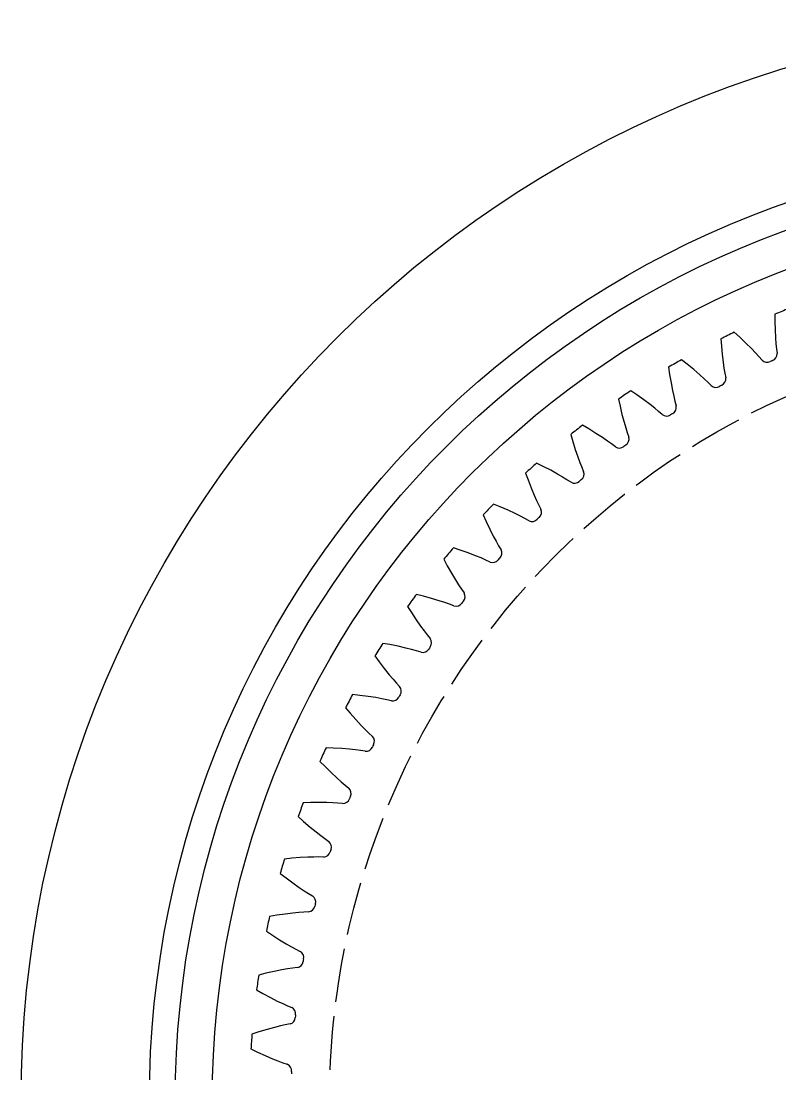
# Model space of a CAD drawing. Extents: x -3282 to 4846, y -1718 to 1845.
# Drawn here: x 4197.6 to 4320.6, y -788.5 to -617.9 of the extents above; entities that cross this region are included whole.
import ezdxf

# ---------------------------------------------------------------- set-up
doc = ezdxf.new("R2010")
doc.units = 0
doc.linetypes.add('DASHED', pattern=[11.05, 8.7, -2.35])
doc.linetypes.add('DOT', pattern=[2.2, 1.1, -1.1])
doc.layers.get('0').update_dxf_attribs({"linetype": 'CONTINUOUS'})
doc.layers.add('INVISIBLE', color=6, linetype='DOT')

msp = doc.modelspace()

# ---------------------------------------------------------------- linework, layer by layer
at = {"color": 1}
for p, q in [((4319.796519, -665.400623), (4319.795605, -666.588551)), ((4319.795605, -666.588551), (4319.828532, -667.952719)), ((4314.081339, -669.132706), (4313.197926, -668.338506)), ((4319.828532, -667.952719), (4319.893937, -669.220008)), ((4311.031548, -669.395119), (4311.113503, -670.580216)), ((4315.073103, -670.070004), (4314.081339, -669.132706)), ((4315.971093, -670.966567), (4315.073103, -670.070004)), ((4319.893937, -669.220008), (4319.967914, -670.184575)), ((4319.967913, -670.184572), (4320.048594, -671.005195)), ((4311.113503, -670.580216), (4311.241509, -671.938765)), ((4311.241509, -671.938765), (4311.395157, -673.198404)), ((4316.638409, -671.666966), (4315.971093, -670.966567)), ((4317.194263, -672.276026), (4316.638407, -671.666964)), ((4317.7027, -672.856503), (4317.194263, -672.276026)), ((4320.048594, -671.005195), (4320.139762, -671.771448)), ((4305.590628, -673.516781), (4304.653966, -672.78614)), ((4306.645359, -674.382614), (4305.590628, -673.516781)), ((4311.395157, -673.198404), (4311.536238, -674.155461)), ((4302.566571, -673.991297), (4302.730994, -675.167791)), ((4302.730994, -675.167791), (4302.953456, -676.514101)), ((4307.603702, -675.214353), (4306.645359, -674.382614)), ((4308.31825, -675.866495), (4307.603702, -675.214353)), ((4311.536237, -674.155459), (4311.673965, -674.968455)), ((4311.673965, -674.968455), (4311.818362, -675.726481)), ((4302.953456, -676.514101), (4303.194598, -677.759954)), ((4308.915236, -676.435298), (4308.318248, -675.866494)), ((4309.462927, -676.978894), (4308.915236, -676.435298)), ((4297.426417, -678.482459), (4296.44107, -677.818936)), ((4298.538976, -679.272608), (4297.426417, -678.482459)), ((4303.194598, -677.759954), (4303.402096, -678.704838)), ((4303.402095, -678.704836), (4303.596199, -679.506244)), ((4294.442828, -679.166767), (4294.688918, -680.328925)), ((4294.688918, -680.328925), (4295.004752, -681.656437)), ((4299.553004, -680.03547), (4298.538976, -679.272608)), ((4300.311302, -680.63618), (4299.553004, -680.03547)), ((4300.946512, -681.161953), (4300.3113, -680.636179)), ((4303.596199, -679.506244), (4303.793122, -680.252351)), ((4295.004752, -681.656437), (4295.332212, -682.882434)), ((4301.530788, -681.666021), (4300.946512, -681.161953)), ((4289.628482, -684.005547), (4288.59925, -683.412375)), ((4290.793449, -684.716164), (4289.628482, -684.005547)), ((4295.332212, -682.882434), (4295.605117, -683.810543)), ((4295.605116, -683.81054), (4295.854651, -684.596456)), ((4286.699895, -684.896313), (4287.026455, -686.038474)), ((4291.858222, -685.406432), (4290.793449, -684.716164)), ((4292.656576, -685.952783), (4291.858222, -685.406432)), ((4295.854651, -684.596456), (4296.103139, -685.32701)), ((4287.026455, -686.038474), (4287.434122, -687.340721)), ((4287.434122, -687.340721), (4287.846306, -688.540889)), ((4293.326915, -686.432965), (4292.656574, -685.952781)), ((4293.944929, -686.895048), (4293.326915, -686.432965)), ((4287.846306, -688.540889), (4288.183287, -689.4477)), ((4282.234814, -690.059138), (4281.166711, -689.539206)), ((4283.446513, -690.686759), (4282.234814, -690.059138)), ((4284.556843, -691.301072), (4283.446513, -690.686759)), ((4288.183286, -689.447697), (4288.487035, -690.214292)), ((4288.487035, -690.214292), (4288.78588, -690.925732)), ((4279.375498, -691.152022), (4279.780935, -692.268621)), ((4279.780935, -692.268621), (4280.278449, -693.539258)), ((4285.391364, -691.790401), (4284.556843, -691.301072)), ((4286.093565, -692.222653), (4285.391362, -691.7904)), ((4286.742307, -692.6405), (4286.093565, -692.222653)), ((4280.278449, -693.539258), (4280.773348, -694.70775)), ((4275.281433, -696.613739), (4274.179664, -696.16958)), ((4280.773348, -694.70775), (4281.172764, -695.588845)), ((4281.172763, -695.588843), (4281.529248, -696.332382)), ((4276.533961, -697.155307), (4275.281433, -696.613739)), ((4277.684438, -697.690671), (4276.533961, -697.155307)), ((4278.55106, -698.120595), (4277.684438, -697.690671)), ((4281.529248, -696.332382), (4281.876991, -697.021243)), ((4272.505318, -697.903416), (4272.987657, -698.989014)), ((4272.987657, -698.989014), (4273.572595, -700.221851)), ((4279.281704, -698.502811), (4278.551058, -698.120594)), ((4279.958013, -698.874385), (4279.281704, -698.502811)), ((4273.572595, -700.221851), (4274.147798, -701.352974)), ((4274.147798, -701.352974), (4274.607703, -702.204061)), ((4274.607702, -702.204059), (4275.015185, -702.920919)), ((4275.015185, -702.920919), (4275.410134, -703.583845)), ((4268.802216, -703.637416), (4267.672148, -703.271195)), ((4270.089471, -704.090294), (4268.802216, -703.637416)), ((4271.274491, -704.5441), (4270.089471, -704.090294)), ((4272.168992, -704.912524), (4271.274491, -704.5441)), ((4266.122827, -705.117604), (4266.679719, -706.166911)), ((4266.679719, -706.166911), (4267.34923, -707.355942)), ((4272.924518, -705.242842), (4272.16899, -704.912523)), ((4273.625099, -705.566334), (4272.924518, -705.242842)), ((4267.34923, -707.355942), (4268.001935, -708.444185)), ((4268.001935, -708.444185), (4268.520089, -709.261118)), ((4268.520088, -709.261115), (4268.976584, -709.947805)), ((4262.82873, -711.095952), (4261.675868, -710.809452)), ((4264.14444, -711.457932), (4262.82873, -711.095952)), ((4265.358229, -711.827969), (4264.14444, -711.457932)), ((4268.976584, -709.947805), (4269.416814, -710.581565)), ((4260.25912, -712.759439), (4260.887851, -713.767342)), ((4266.276251, -712.133099), (4265.358229, -711.827969)), ((4267.052978, -712.409909), (4266.276249, -712.133098)), ((4267.774419, -712.683744), (4267.052978, -712.409909)), ((4260.887851, -713.767342), (4261.638674, -714.906774)), ((4261.638674, -714.906774), (4262.365701, -715.946836)), ((4262.365701, -715.946836), (4262.939579, -716.725634)), ((4262.939578, -716.725632), (4263.442863, -717.378806)), ((4263.442863, -717.378806), (4263.926229, -717.980313)), ((4257.390075, -718.953008), (4256.220036, -718.747626)), ((4258.727831, -719.222327), (4257.390075, -718.953008)), ((4259.964476, -719.506793), (4258.727831, -719.222327)), ((4260.901546, -719.747142), (4259.964476, -719.506793)), ((4261.695691, -719.969096), (4260.901544, -719.747141)), ((4262.434476, -720.191938), (4261.695691, -719.969096)), ((4254.942764, -720.791689), (4255.640271, -721.75328)), ((4255.640271, -721.75328), (4256.468748, -722.837561)), ((4256.468748, -722.837561), (4257.266555, -723.824375)), ((4257.266555, -723.824375), (4257.893361, -724.561244)), ((4257.89336, -724.561242), (4258.440982, -725.177717)), ((4258.440982, -725.177717), (4258.96513, -725.744041)), ((4252.51275, -727.170306), (4251.331234, -727.047042)), ((4253.866034, -727.345652), (4252.51275, -727.170306)), ((4255.119509, -727.543161), (4253.866034, -727.345652)), ((4256.071063, -727.717557), (4255.119509, -727.543161)), ((4256.878755, -727.883574), (4256.071061, -727.717557)), ((4257.631286, -728.054339), (4256.878755, -727.883574)), ((4250.199659, -729.175225), (4250.962545, -730.085817)), ((4250.962545, -730.085817), (4251.864639, -731.109665)), ((4251.864639, -731.109665), (4252.72934, -732.038423)), ((4252.72934, -732.038423), (4253.406021, -732.729773)), ((4253.406019, -732.729772), (4253.99531, -733.306545)), ((4253.99531, -733.306545), (4254.557686, -733.834927)), ((4248.220515, -735.707812), (4247.033279, -735.667267)), ((4249.582734, -735.78833), (4248.220515, -735.707812)), ((4250.846933, -735.897921), (4249.582734, -735.78833)), ((4251.808334, -736.005515), (4250.846933, -735.897921)), ((4252.62564, -736.114786), (4251.808332, -736.005515)), ((4253.388249, -736.23264), (4252.62564, -736.114786)), ((4246.052915, -737.8692), (4246.877462, -738.724358)), ((4246.877462, -738.724358), (4247.848779, -739.682785)), ((4247.848779, -739.682785), (4248.77616, -740.548962)), ((4248.77616, -740.548962), (4249.499418, -741.191426)), ((4249.499417, -741.191424), (4250.127506, -741.725685)), ((4250.127506, -741.725685), (4250.725371, -742.213551)), ((4244.534282, -744.523933), (4243.34711, -744.566304)), ((4245.898799, -744.509231), (4244.534282, -744.523933)), ((4247.167564, -744.530369), (4245.898799, -744.509231)), ((4248.134128, -744.570637), (4247.167564, -744.530369)), ((4248.957066, -744.622629), (4248.134126, -744.570637)), ((4249.726038, -744.686999), (4248.957066, -744.622629)), ((4242.522733, -746.831259), (4243.404924, -747.626817)), ((4243.404924, -747.626817), (4244.440731, -748.515154)), ((4244.440731, -748.515154), (4245.426275, -749.31453)), ((4245.426275, -749.31453), (4246.192588, -749.904976)), ((4246.192586, -749.904975), (4246.856413, -750.394121)), ((4246.856413, -750.394121), (4247.486853, -750.839094)), ((4241.47201, -753.575716), (4240.290685, -753.700797)), ((4242.832177, -753.465866), (4241.47201, -753.575716)), ((4244.099326, -753.398448), (4242.832177, -753.465866)), ((4245.066345, -753.371194), (4244.099326, -753.398448)), ((4245.890905, -753.365654), (4245.066343, -753.371194)), ((4246.662494, -753.376227), (4245.890905, -753.365654)), ((4239.626312, -756.017741), (4240.56185, -756.749822)), ((4240.56185, -756.749822), (4241.657101, -757.563741)), ((4241.657101, -757.563741), (4242.696005, -758.292422)), ((4242.696005, -758.292422), (4243.501639, -758.827974)), ((4243.501637, -758.827973), (4244.197968, -759.269622)), ((4244.197968, -759.269622), (4244.857912, -759.669533)), ((4240.397809, -762.614601), (4239.048618, -762.819063)), ((4241.657169, -762.458954), (4240.397809, -762.614601)), ((4242.619931, -762.364311), (4241.657169, -762.458954)), ((4243.442095, -762.301266), (4242.619929, -762.364311)), ((4244.212543, -762.25799), (4243.442095, -762.301266)), ((4239.048618, -762.819063), (4237.878896, -763.026244)), ((4237.377763, -765.383889), (4238.362089, -766.048926)), ((4238.362089, -766.048926), (4239.511448, -766.784462)), ((4239.511448, -766.784462), (4240.598652, -767.438897)), ((4240.598652, -767.438897), (4241.439682, -767.916947)), ((4241.439679, -767.916946), (4242.165123, -768.308945)), ((4242.165123, -768.308945), (4242.851356, -768.661847)), ((4237.275912, -772.208941), (4236.123492, -772.497213)), ((4238.607555, -771.910862), (4237.275912, -772.208941)), ((4239.852989, -771.667746), (4238.607555, -771.910862)), ((4240.806804, -771.506175), (4239.852989, -771.667746)), ((4241.622568, -771.385932), (4240.806802, -771.506175)), ((4242.38812, -771.289018), (4241.622568, -771.385932)), ((4235.788041, -774.884072), (4236.81636, -775.478826)), ((4236.81636, -775.478826), (4238.014228, -776.132395)), ((4238.014228, -776.132395), (4239.144435, -776.709397)), ((4239.144435, -776.709397), (4240.016762, -777.127615)), ((4240.01676, -777.127614), (4240.767781, -777.468054)), ((4240.767781, -777.468054), (4241.476959, -777.772227)), ((4237.470136, -781.30936), (4236.16253, -781.699604)), ((4238.695577, -780.979959), (4237.470136, -781.30936)), ((4239.635798, -780.752246), (4238.695577, -780.979959)), ((4240.441187, -780.575392), (4239.635796, -780.752247)), ((4241.198114, -780.425312), (4240.441187, -780.575392)), ((4236.16253, -781.699604), (4235.033026, -782.067562)), ((4234.864891, -784.472006), (4235.932193, -784.99358)), ((4235.932193, -784.99358), (4237.172733, -785.561998)), ((4237.172733, -785.561998), (4238.340436, -786.058755)), ((4238.340436, -786.058755), (4239.239812, -786.415104)), ((4239.23981, -786.415103), (4240.012749, -786.702325)), ((4240.012749, -786.702325), (4240.741418, -786.956287))]:
    msp.add_line(p, q, dxfattribs=at)
for radius in [175, 154.196077, 150, 144]:
    msp.add_circle((4372.607727, -792.895823), radius, dxfattribs=at)
for centre, radius, start, end in [((4372.60766, -792.895656), 138, 111.499628, 112.500372), ((4372.607649, -792.895662), 138, 115.499628, 116.500372), ((4319.017888, -671.855259), 1.125, 290.738787, 4.272366), ((4372.607638, -792.895667), 138, 119.499628, 120.500372), ((4318.51566, -672.078865), 1.125, 223.727913, 297.2612), ((4372.607727, -792.895823), 131.25, 113.907943, 114.092057), ((4310.219661, -676.146441), 1.125, 227.727913, 301.2612), ((4372.607727, -792.895823), 131.25, 117.907943, 118.092057), ((4310.705068, -675.888346), 1.125, 294.738787, 8.272366), ((4372.607627, -792.895674), 138, 123.499628, 124.500372), ((4302.69383, -680.491482), 1.125, 298.738787, 12.272366), ((4302.22761, -680.782808), 1.125, 231.727913, 305.2612), ((4372.607728, -792.895823), 131.25, 121.907943, 122.092057), ((4372.607617, -792.895681), 138, 127.499628, 128.500372), ((4295.023207, -685.64224), 1.125, 302.738787, 16.272366), ((4294.578444, -685.965379), 1.125, 235.727913, 309.2612), ((4372.607727, -792.895823), 131.25, 125.907943, 126.092057), ((4372.607607, -792.89569), 138, 131.499628, 132.500372), ((4287.730567, -691.315527), 1.125, 306.738787, 20.272366), ((4287.309429, -691.668904), 1.125, 239.727913, 313.2612), ((4372.607728, -792.895823), 131.25, 129.907943, 130.092057), ((4372.607598, -792.895698), 138, 135.499628, 136.500372), ((4280.85144, -697.483703), 1.125, 310.738787, 24.272366), ((4280.455978, -697.865596), 1.125, 243.727913, 317.2612), ((4372.607728, -792.895823), 131.25, 133.907943, 134.092057), ((4372.60759, -792.895708), 138, 139.499628, 140.500372), ((4274.419341, -704.116717), 1.125, 314.738787, 28.272366), ((4274.051482, -704.525266), 1.125, 247.727913, 321.2612), ((4372.607727, -792.895823), 131.25, 137.907943, 138.092057), ((4372.607582, -792.895717), 138, 143.499628, 144.500372), ((4268.465605, -711.182254), 1.125, 318.738787, 32.272366), ((4268.127141, -711.615468), 1.125, 251.727913, 325.2612), ((4372.607727, -792.895823), 131.25, 141.907943, 142.092057), ((4263.01924, -718.645891), 1.125, 322.738787, 36.272366), ((4372.607575, -792.895728), 138, 147.499628, 148.500372), ((4262.71182, -719.101661), 1.125, 255.727913, 329.2612), ((4372.607728, -792.895823), 131.25, 145.907943, 146.092057), ((4258.106778, -726.471267), 1.125, 326.738787, 40.272366), ((4372.607569, -792.895739), 138, 151.499628, 152.500372), ((4257.8319, -726.94737), 1.125, 259.727913, 333.2612), ((4372.607728, -792.895823), 131.25, 149.907943, 150.092057), ((4372.607727, -792.895823), 131.25, 153.907943, 154.092057), ((4253.752154, -734.620256), 1.125, 330.738787, 44.272366), ((4372.607563, -792.89575), 138, 155.499628, 156.500372), ((4253.511157, -735.114375), 1.125, 263.727913, 337.2612), ((4249.976582, -743.053158), 1.125, 334.738787, 48.272366), ((4249.77064, -743.562884), 1.125, 267.727913, 341.2612), ((4372.607728, -792.895823), 131.25, 157.907943, 158.092057), ((4372.607559, -792.895762), 138, 159.499628, 160.500372), ((4246.798457, -751.728889), 1.125, 338.738787, 52.272366), ((4372.607728, -792.895823), 131.25, 161.907943, 162.092057), ((4372.607555, -792.895774), 138, 163.499628, 164.500372), ((4246.628573, -752.251739), 1.125, 271.727913, 345.2612), ((4244.233262, -760.60518), 1.125, 342.738787, 56.272366), ((4372.607727, -792.895823), 131.25, 165.907943, 166.092057), ((4244.100264, -761.138607), 1.125, 275.727913, 349.2612), ((4372.607552, -792.895786), 138, 167.499628, 168.500372), ((4242.293494, -769.638789), 1.125, 346.738787, 60.272366), ((4242.19803, -770.180194), 1.125, 279.727913, 353.2612), ((4372.607728, -792.895823), 131.25, 169.907943, 170.092057), ((4372.607549, -792.895798), 138, 171.499628, 172.500372), ((4240.988605, -778.785703), 1.125, 350.738787, 64.272366), ((4240.931139, -779.332448), 1.125, 283.727913, 357.2612), ((4372.607727, -792.895823), 131.25, 173.907943, 174.092057), ((4372.607548, -792.895811), 138, 175.499628, 176.500372), ((4240.32495, -788.001361), 1.125, 354.738787, 68.272366), ((4372.607728, -792.895823), 131.25, 177.907943, 178.092057)]:
    msp.add_arc(centre, radius, start, end, dxfattribs=at)
at = {"layer": 'INVISIBLE', "linetype": 'DASHED'}
msp.add_circle((4372.607727, -792.895823), 125, dxfattribs=at)

doc.saveas('drawing.dxf')
